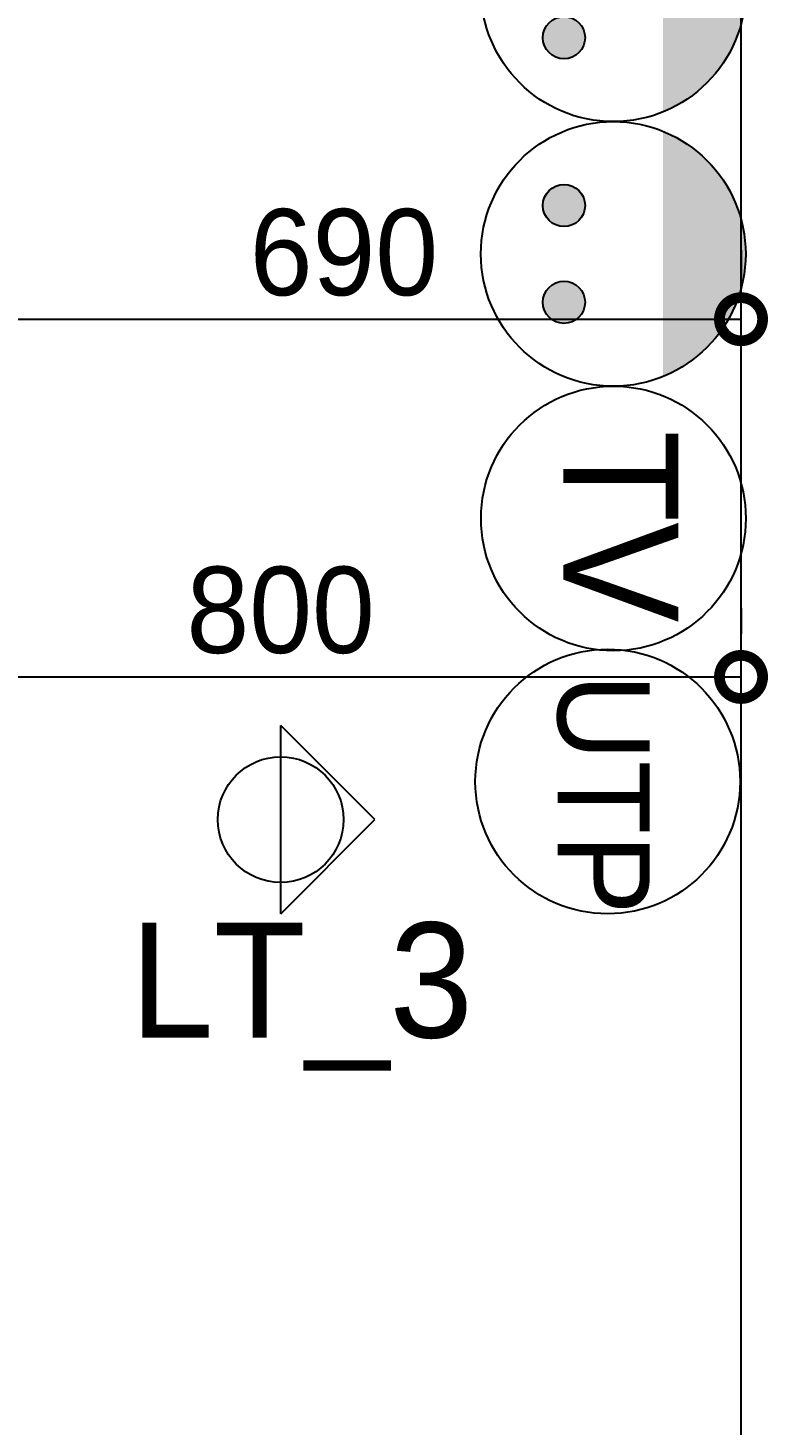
# Model space of a CAD drawing. Header units: inches. Extents: x -55157 to -7160, y -122257 to -52101.
# Drawn here: x -20336 to -19693, y -97498 to -96283 of the extents above; entities that cross this region are included whole.
import ezdxf

# ---------------------------------------------------------------- set-up
doc = ezdxf.new("R2010")
doc.units = ezdxf.units.IN
doc.header["$LTSCALE"] = 50
doc.header["$MEASUREMENT"] = 0
doc.linetypes.add('HIDDEN', pattern=[0.375, 0.25, -0.125])
for name, color, linetype in [('07-DIM WAL', 5, 'Continuous'), ('3.기호.계단선', 30, 'Continuous'), ('CEIL-LIGHT', 7, 'Continuous'), ('RC-LIGHT', 7, 'Continuous'), ('도면층2', 2, 'Continuous'), ('설비', 140, 'Continuous')]:
    doc.layers.add(name, color=color, linetype=linetype)
doc.styles.add('스타일1', font='HY울릉도M.TTF')
doc.styles.add('코레일둥고', font='Korail_Round_Gothic_Medium.ttf')
doc.dimstyles.new('30', dxfattribs={"dimscale": 30, "dimtxt": 2.5, "dimasz": 2.5, "dimexe": 1.25, "dimexo": 2, "dimtad": 1, "dimdec": 0, "dimtxsty": '스타일1', "dimblk": 'DOTSMALL', "dimcen": 2.5, "dimclrd": 1, "dimclre": 1, "dimclrt": 2, "dimadec": 0, "dimazin": 0, "dimtfac": 1, "dimtix": 1, "dimtmove": 0, "dimatfit": 3, "dimldrblk": 'DOTSMALL', "dimfxl": 1.25, "dimarcsym": 0})

# ---------------------------------------------------------------- blocks, each defined once
blk = doc.blocks.new('vudauseh')
at = {"layer": '도면층2'}
blk.add_line((-41216, -65165.2), (-41216, -60605.2), dxfattribs=at)
blk = doc.blocks.new('ccjwsjdeh')
blk.add_blockref('vudauseh', (21500, -16519.2))
blk = doc.blocks.new('_DOTSMALL')
at = {"color": 0, "linetype": 'ByBlock', "const_width": 0.5}
blk.add_lwpolyline([(-0.0625, 0, 1), (0.0625, 0, 1)], format="xyb", close=True, dxfattribs=at)
blk = doc.blocks.new('*D276')
at = {"layer": '07-DIM WAL', "color": 1, "lineweight": -2, "transparency": 16777216}
for p, q in [((-20515.9, -96787.7), (-20515.9, -96809.9)), ((-19716, -96787.7), (-19716, -96809.9)), ((-20515.9, -96847.4), (-19716, -96847.4))]:
    blk.add_line(p, q, dxfattribs=at)
at = {"layer": 'Defpoints', "color": 0, "transparency": 16777216}
for p in [(-20515.9, -96847.7), (-19716, -96847.4), (-19716, -96847.7)]:
    blk.add_point(p, dxfattribs=at)
at = {"layer": '07-DIM WAL', "color": 1, "lineweight": -2, "transparency": 16777216, "xscale": 75, "yscale": 75, "zscale": 75, "rotation": 180}
blk.add_blockref('_DOTSMALL', (-20515.9, -96847.4), dxfattribs=at)
at = {"layer": '07-DIM WAL', "color": 1, "lineweight": -2, "transparency": 16777216, "xscale": 75, "yscale": 75, "zscale": 75}
blk.add_blockref('_DOTSMALL', (-19716, -96847.4), dxfattribs=at)
at = {"layer": '07-DIM WAL', "color": 2, "transparency": 16777216, "insert": (-20116, -96789.6), "char_height": 75, "attachment_point": 5, "style": '스타일1'}
blk.add_mtext('800', dxfattribs=at)
blk = doc.blocks.new('*D417')
at = {"layer": '07-DIM WAL', "color": 1, "lineweight": -2, "transparency": 16777216}
for p, q in [((-20406, -96476.4), (-20406, -96498.9)), ((-19716, -96476.4), (-19716, -96498.9)), ((-20406, -96536.4), (-19716, -96536.4))]:
    blk.add_line(p, q, dxfattribs=at)
at = {"layer": 'Defpoints', "color": 0, "transparency": 16777216}
for p in [(-20406, -96536.4), (-19716, -96536.4), (-19716, -96536.4)]:
    blk.add_point(p, dxfattribs=at)
at = {"layer": '07-DIM WAL', "color": 1, "lineweight": -2, "transparency": 16777216, "xscale": 75, "yscale": 75, "zscale": 75, "rotation": 180}
blk.add_blockref('_DOTSMALL', (-20406, -96536.4), dxfattribs=at)
at = {"layer": '07-DIM WAL', "color": 1, "lineweight": -2, "transparency": 16777216, "xscale": 75, "yscale": 75, "zscale": 75}
blk.add_blockref('_DOTSMALL', (-19716, -96536.4), dxfattribs=at)
at = {"layer": '07-DIM WAL', "color": 2, "transparency": 16777216, "insert": (-20061, -96478.6), "char_height": 75, "attachment_point": 5, "style": '스타일1'}
blk.add_mtext('690', dxfattribs=at)
blk = doc.blocks.new('egoo')
at = {"layer": '설비'}
h = blk.add_hatch(color=140, dxfattribs=at)
edge = h.paths.add_edge_path()
edge.add_arc((1015645.3, 443433.7), 22.3, 0, 360)
h = blk.add_hatch(color=140, dxfattribs=at)
edge = h.paths.add_edge_path()
edge.add_arc((1015747.7, 443433.7), 22.3, 0, 360)
h = blk.add_hatch(color=140, dxfattribs=at)
edge = h.paths.add_edge_path()
edge.add_line((1015826.3, 443329.1), (1015566.6, 443329.1))
edge.add_ellipse((1015696.5, 443381.5), major_axis=(99, 99), ratio=1, start_angle=156.9578, end_angle=293.0422)
at = {"layer": '설비', "color": 140}
for centre, radius in [((1015696.5, 443381.5), 140), ((1015645.3, 443433.7), 22.3), ((1015747.7, 443433.7), 22.3)]:
    blk.add_circle(centre, radius, dxfattribs=at)
blk = doc.blocks.new('tv')
at = {"layer": '설비', "color": 140}
blk.add_circle((-24155.4, -96001.5), 115, dxfattribs=at)
at = {"layer": '설비', "color": 140, "style": '코레일둥고'}
blk.add_text('TV', height=100, dxfattribs=at).set_placement((-24232.1, -96045))
blk = doc.blocks.new('utp')
at = {"layer": '설비', "color": 140}
blk.add_circle((-24142.6, -96291), 115, dxfattribs=at)
at = {"layer": '설비', "color": 140, "style": '코레일둥고'}
blk.add_text('UTP', height=80, dxfattribs=at).set_placement((-24236.3, -96334.5))

msp = doc.modelspace()

# ---------------------------------------------------------------- linework, layer by layer
at = {"layer": 'RC-LIGHT'}
for p, q in [((-20034.057, -96971.45), (-20115.957, -96889.55)), ((-20115.957, -97053.35), (-20115.957, -96889.55)), ((-20115.957, -97053.35), (-20034.057, -96971.45))]:
    msp.add_line(p, q, dxfattribs=at)
msp.add_circle((-20115.957, -96971.45), 54.6, dxfattribs=at)

# ---------------------------------------------------------------- block references
at = {"layer": '07-DIM WAL', "rotation": 270}
for name, p in [('tv', (76174.601, -120864.993)), ('utp', (76459.154, -121080.923))]:
    msp.add_blockref(name, p, dxfattribs=at)
at = {"layer": 'CEIL-LIGHT', "color": 10, "linetype": 'HIDDEN', "ltscale": 5}
msp.add_blockref('ccjwsjdeh', (0, -17587.01), dxfattribs=at)
at = {"layer": '설비', "color": 140, "xscale": 0.8214285869294655, "yscale": 0.8214285869294655, "zscale": 0.8214285869294655, "rotation": 89.99999999999999}
for p in [(344379.284, -930571.767), (344379.284, -930801.767)]:
    msp.add_blockref('egoo', p, dxfattribs=at)

# ---------------------------------------------------------------- texts
at = {"layer": '3.기호.계단선', "style": '코레일둥고'}
msp.add_text('LT_3', height=100, dxfattribs=at).set_placement((-20246.932, -97160.9))

# ---------------------------------------------------------------- dimensions: what is measured, and where the dimension line sits
at = {"layer": '07-DIM WAL'}
for base, p1, p2, picture, middle in [((-19715.967, -96536.45), (-20405.967, -96536.45), (-19715.967, -96536.45), '*D417', (-20060.967, -96478.602)), ((-19715.967, -96847.443), (-20515.946, -96847.731), (-19715.967, -96847.731), '*D276', (-20115.957, -96789.645))]:
    dim = msp.add_linear_dim(base=base, p1=p1, p2=p2, dimstyle='30', dxfattribs=at)
    dim.commit()
    dim.dimension.update_dxf_attribs({"geometry": picture, "text_midpoint": middle})

doc.saveas('drawing.dxf')
